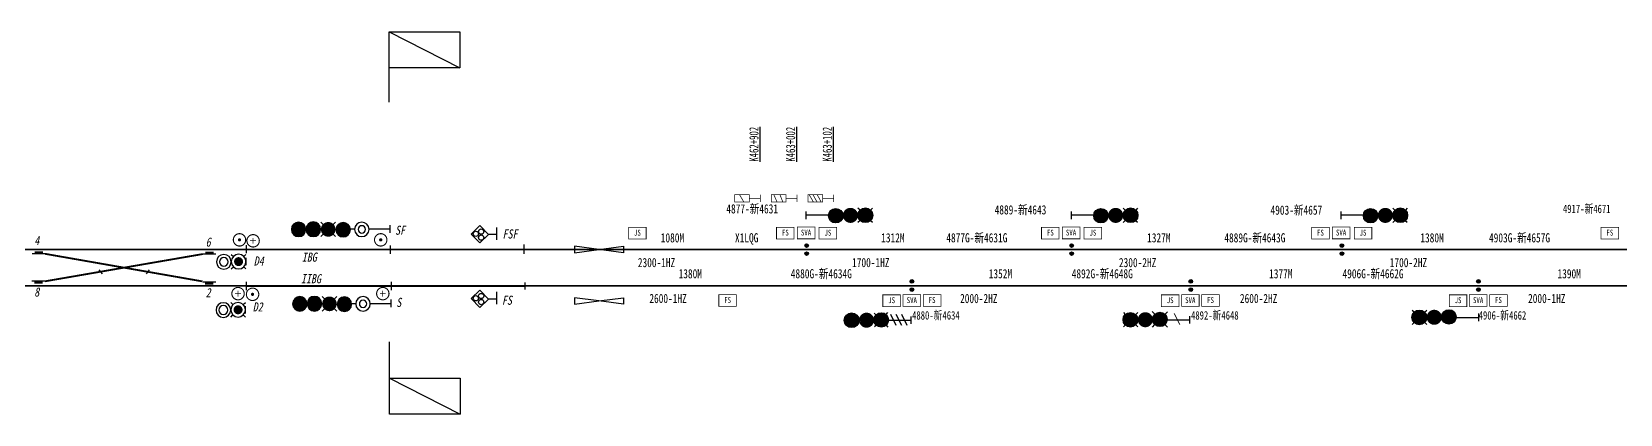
# Model space of a CAD drawing. Header units: millimetres. Extents: x 161 to 2634, y 181 to 396.
# Drawn here: x 1820.2 to 2253.5, y 234.4 to 338.7 of the extents above; entities that cross this region are included whole.
import ezdxf
from ezdxf.enums import TextEntityAlignment as Align

# ---------------------------------------------------------------- set-up
doc = ezdxf.new("R2010")
doc.units = ezdxf.units.MM
doc.linetypes.add('ACAD_ISO02W100', pattern=[15, 12, -3])
for name, color, linetype in [('SIGCLR', 7, 'Continuous'), ('SIGNAL', 7, 'Continuous'), ('SWITCH', 7, 'ACAD_ISO02W100'), ('TEXT', 7, 'Continuous'), ('VECT', 7, 'Continuous'), ('信号机', 7, 'Continuous'), ('轨道电路', 7, 'Continuous'), ('道岔', 7, 'Continuous')]:
    doc.layers.add(name, color=color, linetype=linetype)
doc.styles.add('HZ', font='simsunb.ttf', dxfattribs={"width": 0.75, "bigfont": 'hztxt.shx'})
doc.styles.add('HZ0', font='simsunb.ttf', dxfattribs={"width": 0.75})
doc.styles.add('HZA', font='simsunb.ttf', dxfattribs={"width": 0.75, "bigfont": 'hztxt.shx'})
doc.styles.get("Standard").update_dxf_attribs({"font": 'simsunb.ttf'})
doc.styles.add('TEXT', font='simsunb.ttf', dxfattribs={"width": 0.6, "oblique": 12, "height": 2})

# ---------------------------------------------------------------- blocks, each defined once
blk = doc.blocks.new('QGJ')
for centre, radius in [((0.04, 1.13), 0.5), ((0.04, 1.13), 0.4), ((0.04, 1.13), 0.4), ((0.04, 1.13), 0.3), ((0.04, 1.13), 0.3), ((0.03, 1.13), 0.2), ((0.03, 1.13), 0.2), ((0.03, 1.13), 0.1), ((0.03, 1.13), 0.1), ((0.04, -1.07), 0.5), ((0.04, -1.07), 0.4), ((0.04, -1.07), 0.3), ((0.03, -1.07), 0.2), ((0.03, -1.07), 0.1)]:
    blk.add_circle(centre, radius)
blk = doc.blocks.new('YG3')
at = {"const_width": 0.2}
for points in [[(-3, 5), (-3, 3), (-7, 3), (-7, 5), (-3, 5)], [(-6.66, 5), (-5.52, 3)], [(-5.65, 5), (-4.5, 3)], [(-4.46, 5), (-3.4, 3)], [(0, 3), (0, 5)], [(0, 4), (-3, 4)]]:
    blk.add_lwpolyline(points, dxfattribs=at)
at = {"style": 'HZ', "width": 0.7}
for tag, p, rotation in [('LCX', (0.5, 27), 270), ('LCS', (-0.5, 14), 90)]:
    blk.add_attdef(tag, p, '', height=2.5, rotation=rotation, dxfattribs=at)
blk = doc.blocks.new('YG2')
at = {"const_width": 0.2}
for points in [[(-3, 5), (-3, 3), (-7, 3), (-7, 5), (-3, 5)], [(-6.31, 5), (-5.43, 3)], [(-4.65, 5), (-3.84, 3)], [(0, 3), (0, 5)], [(0, 4), (-3, 4)]]:
    blk.add_lwpolyline(points, dxfattribs=at)
at = {"style": 'HZ', "width": 0.7}
for tag, p, rotation in [('LCX', (0.5, 27), 270), ('LCS', (-0.5, 14), 90)]:
    blk.add_attdef(tag, p, '', height=2.5, rotation=rotation, dxfattribs=at)
blk = doc.blocks.new('YG1')
at = {"const_width": 0.2}
for points in [[(-3, 5), (-3, 3), (-7, 3), (-7, 5), (-3, 5)], [(-5.65, 5), (-4.5, 3)], [(0, 3), (0, 5)], [(0, 4), (-3, 4)]]:
    blk.add_lwpolyline(points, dxfattribs=at)
at = {"style": 'HZ'}
for tag, p, rotation, width in [('LCX', (0.5, 27), 270, 0.75), ('LCS', (-0.5, 14), 90, 0.7)]:
    blk.add_attdef(tag, p, '', height=2.5, rotation=rotation, dxfattribs=dict(at, width=width))
blk = doc.blocks.new('fs')
at = {"color": 7, "const_width": 0.5}
blk.add_lwpolyline([(-6, 0), (6, 0), (6, -8), (-6, -8)], close=True, dxfattribs=at)
at = {"color": 7}
blk.add_attdef('NAME', (-2.6, -8.1), '', height=0.2, dxfattribs=at)
at = {"layer": 'SWITCH', "color": 6, "style": 'HZ0', "width": 0.7143}
blk.add_text('FS', height=4, dxfattribs=at).set_placement((0, -5.7), align=Align.CENTER)
blk = doc.blocks.new('js')
at = {"color": 7, "const_width": 0.5}
blk.add_lwpolyline([(-6, 0), (6, 0), (6, -8), (-6, -8)], close=True, dxfattribs=at)
at = {"color": 7}
blk.add_attdef('NAME', (-3.2, -8.1), '', height=0.2, dxfattribs=at)
at = {"layer": 'SWITCH', "color": 4, "style": 'HZ0', "width": 0.7143}
blk.add_text('JS', height=4, dxfattribs=at).set_placement((0, -5.7), align=Align.CENTER)
blk = doc.blocks.new('*X20')
at = {"color": 0}
for p, q in [((54.32, 22.92), (56.11, 24.71)), ((54.54, 21.83), (57.2, 24.49)), ((55.15, 21.14), (57.89, 23.88)), ((56.11, 20.79), (58.24, 22.92))]:
    blk.add_line(p, q, dxfattribs=at)
blk = doc.blocks.new('LMP_QJ_UHL')
at = {"color": 7, "linetype": 'Continuous'}
for p, q in [((-0.01, 11.05), (0, 13.08)), ((6.05, 12.07), (0.02, 12.07))]:
    blk.add_line(p, q, dxfattribs=at)
at = {"color": 1, "const_width": 2.04}
blk.add_lwpolyline([(11.02, 12.21, 1.162671), (13.06, 12.21, 0.857739)], format="xyb", close=True, dxfattribs=at)
at = {"color": 7}
blk.add_circle((8.03, 11.97), 1.97, dxfattribs=at)
at = {"color": 7, "linetype": 'Continuous'}
blk.add_circle((16.11, 12.07), 2, dxfattribs=at)
at = {"layer": 'SIGCLR', "color": 2, "const_width": 2}
blk.add_lwpolyline([(7.03, 11.97, 1), (9.03, 11.97, 1)], format="xyb", close=True, dxfattribs=at)
at = {"layer": 'SIGCLR', "color": 3, "const_width": 2}
blk.add_lwpolyline([(15.12, 12.08, 1), (17.12, 12.08, 1)], format="xyb", close=True, dxfattribs=at)
at = {"layer": 'VECT', "color": 1}
for p, q in [((14.65, 13.44), (14.06, 14.04)), ((18.03, 14.04), (17.51, 13.51)), ((14.67, 10.69), (14.06, 10.07)), ((18.03, 10.07), (17.48, 10.61))]:
    blk.add_line(p, q, dxfattribs=at)
at = {"color": 7}
blk.add_blockref('*X20', (-48.25, -10.77), dxfattribs=at)
at = {"color": 1, "style": 'TEXT', "flags": 1}
for tag, p in [('LX', (11.73, 12.63)), ('FX', (11.73, 11.13)), ('BX', (11.77, 11.92))]:
    blk.add_attdef(tag, p, '', height=0.001, dxfattribs=at)
blk = doc.blocks.new('R3')
for p, q in [((0.81, 12.38), (2.31, 9.38)), ((2.31, 12.38), (3.81, 9.38)), ((3.81, 12.38), (5.31, 9.38))]:
    blk.add_line(p, q)
blk = doc.blocks.new('XHJ-三斜杠')
at = {"color": 7, "linetype": 'Continuous'}
for p, q in [((0.01, -1.06), (0.02, 0.97)), ((6.07, -0.04), (0.04, -0.03))]:
    blk.add_line(p, q, dxfattribs=at)
at = {"color": 0}
for p, q in [((6.09, 0.04), (7.88, 1.83)), ((6.31, -1.05), (8.97, 1.61)), ((6.92, -1.74), (9.66, 1)), ((7.88, -2.1), (10.02, 0.04))]:
    blk.add_line(p, q, dxfattribs=at)
at = {"color": 1, "const_width": 2.04}
blk.add_lwpolyline([(11.04, 0.1, 1.162671), (13.08, 0.1, 0.857739)], format="xyb", close=True, dxfattribs=at)
at = {"color": 7}
blk.add_circle((8.05, -0.13), 1.97, dxfattribs=at)
at = {"color": 7, "linetype": 'Continuous'}
blk.add_circle((16.13, -0.03), 2, dxfattribs=at)
at = {"layer": 'SIGCLR', "color": 2, "const_width": 2}
blk.add_lwpolyline([(7.05, -0.13, 1), (9.05, -0.13, 1)], format="xyb", close=True, dxfattribs=at)
at = {"layer": 'SIGCLR', "color": 3, "const_width": 2}
blk.add_lwpolyline([(15.14, -0.03, 1), (17.14, -0.03, 1)], format="xyb", close=True, dxfattribs=at)
at = {"layer": 'VECT', "color": 1}
for p, q in [((6.82, 1.22), (6.22, 1.81)), ((9.88, 1.71), (9.36, 1.18)), ((6.84, -1.54), (6.22, -2.16)), ((9.96, -2.01), (9.41, -1.47))]:
    blk.add_line(p, q, dxfattribs=at)
blk.add_blockref('R3', (0.15, -10.96))
at = {"color": 1, "style": 'TEXT', "flags": 1}
for tag, p in [('LX', (11.75, 0.52)), ('FX', (11.75, -0.97)), ('BX', (11.79, -0.18))]:
    blk.add_attdef(tag, p, '', height=0.001, dxfattribs=at)
blk = doc.blocks.new('*X24')
at = {"color": 0}
for p, q in [((54.32, 22.92), (56.11, 24.71)), ((54.54, 21.83), (57.2, 24.49)), ((55.15, 21.14), (57.89, 23.88)), ((56.11, 20.79), (58.24, 22.92))]:
    blk.add_line(p, q, dxfattribs=at)
blk = doc.blocks.new('XHJ-1斜杠')
at = {"color": 7, "linetype": 'Continuous'}
for p, q in [((-0.04, -1.05), (-0.03, 0.98)), ((6.01, -0.03), (-0.01, -0.03))]:
    blk.add_line(p, q, dxfattribs=at)
at = {"lineweight": 0}
blk.add_line((2.58, 1.26), (4.08, -1.74), dxfattribs=at)
at = {"color": 1}
for p, q in [((6.55, 1.31), (5.9, 1.94)), ((9.47, 1.27), (10.13, 1.97)), ((6.6, -1.6), (5.98, -2.25)), ((9.4, -1.58), (10.13, -2.28))]:
    blk.add_line(p, q, dxfattribs=at)
at = {"color": 1, "const_width": 2.04}
blk.add_lwpolyline([(10.98, 0.1, 1.162671), (13.02, 0.1, 0.857739)], format="xyb", close=True, dxfattribs=at)
at = {"color": 7}
blk.add_circle((8, -0.13), 1.97, dxfattribs=at)
at = {"color": 7, "linetype": 'Continuous'}
blk.add_circle((16.08, -0.03), 2, dxfattribs=at)
at = {"layer": 'SIGCLR', "color": 2, "const_width": 2}
blk.add_lwpolyline([(7, -0.13, 1), (9, -0.13, 1)], format="xyb", close=True, dxfattribs=at)
at = {"layer": 'SIGCLR', "color": 3, "const_width": 2}
blk.add_lwpolyline([(15.08, -0.02, 1), (17.08, -0.02, 1)], format="xyb", close=True, dxfattribs=at)
at = {"layer": 'VECT', "color": 1}
for p, q in [((14.62, 1.34), (14.02, 1.93)), ((17.99, 1.93), (17.47, 1.41)), ((14.64, -1.42), (14.02, -2.04)), ((17.99, -2.04), (17.45, -1.49))]:
    blk.add_line(p, q, dxfattribs=at)
at = {"color": 7}
blk.add_blockref('*X24', (-48.28, -22.88), dxfattribs=at)
at = {"color": 1, "style": 'TEXT', "flags": 1}
for tag, p in [('LX', (11.7, 0.52)), ('FX', (11.7, -0.97)), ('BX', (11.74, -0.18))]:
    blk.add_attdef(tag, p, '', height=0.001, dxfattribs=at)
blk = doc.blocks.new('调车信号机')
at = {"layer": '信号机', "color": 7}
blk.add_line((0, -1), (0, 1), dxfattribs=at)
at = {"layer": '信号机', "color": 5}
for p, q in [((0.64, 1.4), (0.07, 1.97)), ((4.04, 1.97), (3.47, 1.4)), ((0.64, -1.42), (0.07, -1.99)), ((4.04, -1.99), (3.47, -1.42))]:
    blk.add_line(p, q, dxfattribs=at)
at = {"layer": '信号机', "color": 5, "const_width": 1.22}
blk.add_lwpolyline([(2.67, -0.01, -1), (1.44, -0.01, -1)], format="xyb", close=True, dxfattribs=at)
at = {"layer": '信号机', "color": 5}
blk.add_circle((2.05, -0.01), 2, dxfattribs=at)
at = {"layer": '信号机', "color": 7}
for radius in [2, 1.21]:
    blk.add_circle((6.08, -0.07), radius, dxfattribs=at)
at = {"layer": '信号机', "color": 5, "flags": 1}
for tag, p in [('FX', (1.58, -0.6)), ('LX', (1.99, -0.12)), ('BX', (2.32, -0.6))]:
    blk.add_attdef(tag, p, '', height=0.001, dxfattribs=at)
blk = doc.blocks.new('A$CA1D3')
at = {"color": 7}
for radius in [1.98, 1]:
    blk.add_circle((2.02, 2.05), radius, dxfattribs=at)
blk = doc.blocks.new('进站信号机')
at = {"layer": '信号机', "color": 7, "linetype": 'Continuous'}
for p, q in [((0, -1.04), (0, 1.04)), ((5.78, -0.01), (0, -0.01)), ((10.79, -0.01), (9.69, -0.01))]:
    blk.add_line(p, q, dxfattribs=at)
at = {"layer": '信号机', "color": 7}
for p, q in [((10.83, -0.03), (12.61, 1.75)), ((11.05, -1.12), (13.7, 1.54)), ((11.66, -1.82), (14.4, 0.93)), ((22.98, 0.05), (24.77, 1.84)), ((23.2, -1.04), (25.86, 1.62)), ((23.81, -1.74), (26.56, 1.01)), ((24.77, -2.09), (26.91, 0.05)), ((12.61, -2.17), (14.75, -0.03))]:
    blk.add_line(p, q, dxfattribs=at)
at = {"layer": '信号机', "color": 1}
for p, q in [((18.86, 1.86), (14.88, -2.11)), ((18.86, -2.11), (14.88, 1.86))]:
    blk.add_line(p, q, dxfattribs=at)
at = {"layer": '信号机', "color": 2, "const_width": 2}
for points in [[(11.79, -0.21, 1), (13.79, -0.21, 1)], [(23.95, -0.12, 1), (25.95, -0.12, 1)]]:
    blk.add_lwpolyline(points, format="xyb", close=True, dxfattribs=at)
at = {"layer": '信号机', "color": 1, "const_width": 2}
blk.add_lwpolyline([(15.87, -0.12, 1), (17.87, -0.12, 1)], format="xyb", close=True, dxfattribs=at)
at = {"layer": '信号机', "color": 3, "const_width": 2}
blk.add_lwpolyline([(19.95, -0.09, 1), (21.95, -0.09, 1)], format="xyb", close=True, dxfattribs=at)
at = {"layer": '信号机', "color": 7}
for centre in [(12.79, -0.21), (24.95, -0.12)]:
    blk.add_circle(centre, 1.97, dxfattribs=at)
at = {"layer": '信号机', "color": 7, "linetype": 'Continuous'}
blk.add_circle((20.95, -0.09), 2, dxfattribs=at)
at = {"layer": '信号机', "color": 7}
blk.add_blockref('A$CA1D3', (5.69, -2.17), dxfattribs=at)
at = {"layer": '信号机', "color": 3, "flags": 1}
for tag, p in [('FX', (16.05, -0.72)), ('BX', (16.69, -0.08)), ('LX', (17.65, -1.12))]:
    blk.add_attdef(tag, p, '', height=0.001, dxfattribs=at)
blk = doc.blocks.new('道岔')
at = {"layer": '道岔', "color": 1}
blk.add_line((3.55, 0), (0, 0), dxfattribs=at)
at = {"layer": '道岔', "color": 1, "const_width": 0.66}
blk.add_lwpolyline([(0.64, -0.33), (2.91, -0.33)], dxfattribs=at)
at = {"layer": '道岔', "color": 1, "flags": 1}
for tag, p in [('PARA', (0.71, -0.27)), ('ZZJ', (0.73, -0.59)), ('DATE', (1.2, -0.6)), ('DNUM', (1.38, -0.25)), ('NUM', (2.04, -0.26)), ('DIRECT', (2.14, -0.59))]:
    blk.add_attdef(tag, p, '', height=0.142, dxfattribs=at)
blk = doc.blocks.new('站内_C')
at = {"color": 7, "const_width": 0.296}
blk.add_lwpolyline([(-1.69, 0, 1), (1.69, 0, 1)], format="xyb", close=True, dxfattribs=at)
at = {"color": 1, "const_width": 0.439}
blk.add_lwpolyline([(-0.22, 0, 1), (0.22, 0, 1)], format="xyb", close=True, dxfattribs=at)
at = {"color": 7}
blk.add_attdef('NAME', (-0.25, -1.73), '', height=0.1, dxfattribs=at)
blk = doc.blocks.new('站内_S')
at = {"color": 7, "const_width": 0.296}
blk.add_lwpolyline([(-1.69, 0, 1), (1.69, 0, 1)], format="xyb", close=True, dxfattribs=at)
at = {"color": 1, "const_width": 0.192}
for points in [[(-0.81, 0), (0.81, 0)], [(0, 0.81), (0, -0.81)]]:
    blk.add_lwpolyline(points, dxfattribs=at)
at = {"color": 7}
blk.add_attdef('NAME', (-0.24, -1.72), '', height=0.1, dxfattribs=at)
blk = doc.blocks.new('复式长柱信号机')
at = {"layer": '信号机', "color": 1}
for p, q in [((0.02, 1.38), (0.02, -1.93)), ((0.02, 0), (2.23, 0))]:
    blk.add_line(p, q, dxfattribs=at)
blk.add_lwpolyline([(4.62, 2.27), (2.22, 0), (4.63, -2.45), (6.99, -0.13)], close=True, dxfattribs=at)
for centre in [(4.24, 0.82), (5.69, -0.21), (4.24, -0.83)]:
    blk.add_circle(centre, 0.722, dxfattribs=at)
at = {"layer": '信号机', "color": 1, "width": 0.75, "flags": 1}
for tag, p in [('FX', (0.03, -0.02)), ('BX', (0.84, -0.02)), ('LX', (1.86, -0.02))]:
    blk.add_attdef(tag, p, '', height=0.1, dxfattribs=at)
blk = doc.blocks.new('平面图空心')
at = {"layer": '轨道电路', "color": 7, "const_width": 0.2}
blk.add_lwpolyline([(-2.4, 3.2), (2.4, 3.2), (2.4, 0), (-2.4, 0)], close=True, dxfattribs=at)
at = {"layer": '轨道电路', "color": 3, "style": 'HZ0', "width": 0.7143}
blk.add_text('SVA', height=1.6, dxfattribs=at).set_placement((-0.02, 0.91), align=Align.CENTER)
at = {"layer": '轨道电路', "color": 7}
blk.add_attdef('NAME', (-1.26, -0.05), '', height=0.08, dxfattribs=at)

msp = doc.modelspace()

# ---------------------------------------------------------------- linework, layer by layer
at = {"color": 7}
for points in [[(1917.69, 319.51), (1917.69, 338.69)], [(1917.69, 338.69), (1936.91, 338.69)], [(1936.91, 338.69), (1936.91, 328.81)], [(1936.91, 328.81), (1917.69, 328.81)], [(1917.79, 234.36), (1917.79, 254.12)], [(1917.79, 244.24), (1937.01, 244.24)], [(1937.01, 244.24), (1937.01, 234.36)], [(1937.01, 234.36), (1917.79, 234.36)]]:
    msp.add_lwpolyline(points, dxfattribs=at)
at = {"const_width": 0.5}
for points in [[(1800.96, 279.29), (1878.64, 279.29)], [(1823.77, 270.62), (1866.84, 278.06)], [(1823.84, 278.11), (1866.73, 270.6)], [(1878.64, 279.29), (1917.91, 279.3)], [(1917.91, 279.29), (1954.53, 279.29)], [(1801.03, 269.37), (1878.64, 269.37)], [(1878.64, 269.35), (1918.24, 269.35)], [(1918.24, 269.35), (1954.74, 269.35)]]:
    msp.add_lwpolyline(points, dxfattribs=at)
at = {"color": 1, "const_width": 0.5}
for points in [[(1954.53, 279.29), (2031.51, 279.29)], [(2031.51, 279.29), (2103.8, 279.29)], [(2103.8, 279.29), (2177.55, 279.29)], [(2177.55, 279.29), (2256.32, 279.29)], [(1954.74, 269.38), (2060.26, 269.38)], [(2060.26, 269.38), (2136.31, 269.38)], [(2136.31, 269.38), (2214.84, 269.38)], [(2214.84, 269.38), (2294.55, 269.38)]]:
    msp.add_lwpolyline(points, dxfattribs=at)
for points in [[(1954.53, 278.09), (1954.53, 280.62)], [(1968.24, 280.18), (1968.24, 278.43)], [(1974.89, 279.3), (1968.24, 280.18)], [(1968.24, 278.43), (1974.89, 279.3)], [(1974.89, 279.3), (1981.55, 280.18)], [(1981.55, 278.43), (1974.89, 279.3)], [(1981.55, 280.18), (1981.55, 278.43)], [(1954.74, 268.37), (1954.74, 270.33)], [(1968.24, 266.13), (1968.24, 264.38)], [(1974.89, 265.26), (1968.24, 266.13)], [(1968.24, 264.38), (1974.89, 265.26)], [(1974.89, 265.26), (1981.55, 266.13)], [(1981.55, 264.38), (1974.89, 265.26)], [(1981.55, 266.13), (1981.55, 264.38)]]:
    msp.add_lwpolyline(points)
at = {"layer": 'TEXT', "color": 7}
for points in [[(1917.69, 338.69), (1936.91, 328.81)], [(1839.46, 272.68), (1838.6, 273.73)], [(1851.48, 272.68), (1852.33, 273.73)], [(1917.79, 244.24), (1937.01, 234.36)]]:
    msp.add_lwpolyline(points, dxfattribs=at)
at = {"layer": 'VECT', "color": 7}
for points in [[(1878.64, 280.52), (1878.64, 278.26)], [(1917.9, 280.42), (1917.91, 278.15)], [(1878.64, 270.48), (1878.64, 268.21)], [(1918.24, 270.51), (1918.24, 268.25)]]:
    msp.add_lwpolyline(points, dxfattribs=at)

# ---------------------------------------------------------------- block references
for name, p, values in [('YG1', (2018.91, 289.24), {'LCS': '%%UK462+902'}), ('YG2', (2028.91, 289.24), {'LCS': '%%UK463+002'}), ('YG3', (2038.91, 289.24), {'LCS': '%%UK463+102'})]:
    msp.add_blockref(name, p).add_auto_attribs(values)
for name, p, rotation in [('复式长柱信号机', (1947.01, 283.36), 180), ('复式长柱信号机', (1947.01, 265.78), 180), ('XHJ-三斜杠', (2059.95, 259.96), 180.0000000017814), ('XHJ-1斜杠', (2135.93, 260.09), 180)]:
    msp.add_blockref(name, p, dxfattribs=dict(rotation=rotation))
at = {"color": 6, "xscale": 0.4, "yscale": 0.4, "zscale": 0.4}
for name, p, values in [('js', (1985.38, 285.36), {'NAME': 'X1LQG_JS'}), ('fs', (2025.73, 285.38), {'NAME': 'X1LQG_FS'}), ('js', (2037.35, 285.36), {'NAME': '4877G-新4631G_JS'}), ('fs', (2098.02, 285.38), {'NAME': '4877G-新4631G_FS'}), ('js', (2109.64, 285.36), {'NAME': '4889G-新4643G_JS'}), ('fs', (2171.71, 285.38), {'NAME': '4889G-新4643G_FS'}), ('js', (2183.32, 285.36), {'NAME': '4903G-新4657G_JS'}), ('fs', (2250.65, 285.38), {'NAME': '4903G-新4657G_FS'}), ('fs', (2009.99, 266.99), {'NAME': '4880G-新4634G_FS'}), ('js', (2054.74, 266.94), {'NAME': '4880G-新4634G_JS'}), ('fs', (2065.77, 266.99), {'NAME': '4892G-新4648G_FS'}), ('js', (2130.71, 266.94), {'NAME': '4892G-新4648G_JS'}), ('fs', (2141.73, 266.99), {'NAME': '4906G-新4662G_FS'}), ('js', (2209.24, 266.94), {'NAME': '4906G-新4662G_JS'}), ('fs', (2220.26, 266.99), {'NAME': '4920G-新4676G_FS'})]:
    msp.add_blockref(name, p, dxfattribs=at).add_auto_attribs(values)
for p in [(2031.51, 279.24), (2103.8, 279.24), (2177.52, 279.24), (2060.22, 269.44), (2136.31, 269.44), (2214.78, 269.44)]:
    msp.add_blockref('QGJ', p)
at = {"layer": 'SIGNAL', "color": 4}
for p in [(2031.46, 276.55), (2103.81, 276.55), (2177.37, 276.55)]:
    msp.add_blockref('LMP_QJ_UHL', p, dxfattribs=at)
at = {"layer": 'SIGNAL', "color": 4, "rotation": 179.9999999996473}
msp.add_blockref('LMP_QJ_UHL', (2214.79, 272.86), dxfattribs=at)
at = {"layer": '信号机', "xscale": -1}
for name, p in [('进站信号机', (1917.91, 284.91)), ('调车信号机', (1878.64, 276)), ('调车信号机', (1878.51, 262.86)), ('进站信号机', (1918.24, 264.59))]:
    msp.add_blockref(name, p, dxfattribs=at)
at = {"layer": '信号机', "xscale": -1, "rotation": 180}
for p in [(1820.29, 278.11), (1866.84, 278.06)]:
    msp.add_blockref('道岔', p, dxfattribs=at)
at = {"layer": '信号机'}
for p in [(1820.22, 270.62), (1866.82, 270.39)]:
    msp.add_blockref('道岔', p, dxfattribs=at)
at = {"layer": '轨道电路', "color": 50}
ref = msp.add_blockref('站内_C', (1876.84, 281.93), dxfattribs=dict(at, rotation=31.56412943843399))
ref.add_attrib('NAME', '4-6DG_C', (1877.53, 280.33), dxfattribs={"color": 7, "height": 0.1, "rotation": 31.5641})
ref = msp.add_blockref('站内_S', (1880.55, 281.67), dxfattribs=at)
ref.add_attrib('NAME', 'IBG_S', (1880.32, 279.95), dxfattribs={"color": 7, "height": 0.1})
ref = msp.add_blockref('站内_C', (1915.36, 281.93), dxfattribs=dict(at, rotation=31.56412943843399))
ref.add_attrib('NAME', 'IBG_C', (1916.05, 280.33), dxfattribs={"color": 7, "height": 0.1, "rotation": 31.5641})
at = {"layer": '轨道电路'}
for p in [(2031.4, 282.21), (2103.69, 282.21), (2177.37, 282.21), (2060.26, 263.77), (2136.22, 263.77), (2214.75, 263.77)]:
    msp.add_blockref('平面图空心', p, dxfattribs=at)
at = {"layer": '轨道电路', "color": 50}
ref = msp.add_blockref('站内_S', (1876.44, 267.26), dxfattribs=at)
ref.add_attrib('NAME', '2-8DG_S', (1876.21, 265.53), dxfattribs={"color": 7, "height": 0.1})
ref = msp.add_blockref('站内_C', (1880.4, 267.07), dxfattribs=dict(at, rotation=31.56412943843399))
ref.add_attrib('NAME', 'IIBG_C', (1881.09, 265.46), dxfattribs={"color": 7, "height": 0.1, "rotation": 31.5641})
ref = msp.add_blockref('站内_S', (1915.93, 267.26), dxfattribs=at)
ref.add_attrib('NAME', 'IIBG_S', (1915.69, 265.53), dxfattribs={"color": 7, "height": 0.1})

# ---------------------------------------------------------------- texts
at = {"width": 0.75}
for s, height, p in [('4877-新4631', 2.5, (2009.64, 289.14)), ('4889-新4643', 2.5, (2082.83, 288.87)), ('4903-新4657', 2.5, (2158.09, 288.79)), ('1080M', 2.5, (1991.75, 281.24)), ('X1LQG', 2.5, (2012, 281.24)), ('1312M', 2.5, (2051.89, 281.24)), ('4877G-新4631G', 2.5, (2069.65, 281.24)), ('1327M', 2.5, (2124.42, 281.24)), ('4889G-新4643G', 2.5, (2145.49, 281.24)), ('1380M', 2.5, (2198.96, 281.24)), ('4903G-新4657G', 2.5, (2217.69, 281.24)), ('2300-1HZ', 2.5, (1985.5, 274.49)), ('1380M', 2.5, (1996.62, 271.44)), ('4880G-新4634G', 2.5, (2027.22, 271.44)), ('1700-1HZ', 2.5, (2043.95, 274.49)), ('1352M', 2.5, (2081.22, 271.44)), ('4892G-新4648G', 2.5, (2103.86, 271.44)), ('2300-2HZ', 2.5, (2116.74, 274.49)), ('1377M', 2.5, (2157.7, 271.44)), ('4906G-新4662G', 2.5, (2177.73, 271.44)), ('1700-2HZ', 2.5, (2190.61, 274.49)), ('1390M', 2.5, (2236.37, 271.44)), ('2600-1HZ', 2.5, (1988.64, 264.69)), ('2000-2HZ', 2.5, (2073.4, 264.69)), ('2600-2HZ', 2.5, (2149.74, 264.69)), ('2000-1HZ', 2.5, (2228.34, 264.69)), ('4880-新4634', 2.3, (2060.32, 260.19))]:
    msp.add_text(s, height=height, dxfattribs=at).set_placement(p)
at = {"color": 7, "style": 'TEXT', "oblique": 12, "width": 0.8}
for s, p in [('4', (1820.85, 280.49)), ('6', (1867.62, 280.08)), ('IBG', (1893.83, 275.96)), ('8', (1820.85, 266.45)), ('2', (1867.62, 266.28)), ('IIBG', (1893.61, 270.08))]:
    msp.add_text(s, height=2.5, dxfattribs=at).set_placement(p)
at = {"color": 0, "linetype": 'Continuous', "style": 'HZA', "width": 0.75}
for s, p in [('4892-新4648', (2136.41, 260.19)), ('4906-新4662', (2214.88, 260.19))]:
    msp.add_text(s, height=2.3, dxfattribs=at).set_placement(p)
at = {"style": 'HZA', "width": 0.75}
msp.add_attdef('4917-新4671', (2237.86, 289.24), '', height=2.3, dxfattribs=at)
at = {"layer": 'VECT', "color": 7, "style": 'TEXT', "oblique": 12, "width": 0.8}
for s, p in [('SF', (1919.28, 283.31)), ('FSF', (1948.59, 282.29)), ('D4', (1880.73, 274.92)), ('D2', (1880.45, 262.39)), ('S', (1919.59, 263.62)), ('FS', (1948.43, 264.21))]:
    msp.add_text(s, height=2.5, dxfattribs=at).set_placement(p)

doc.saveas('drawing.dxf')
